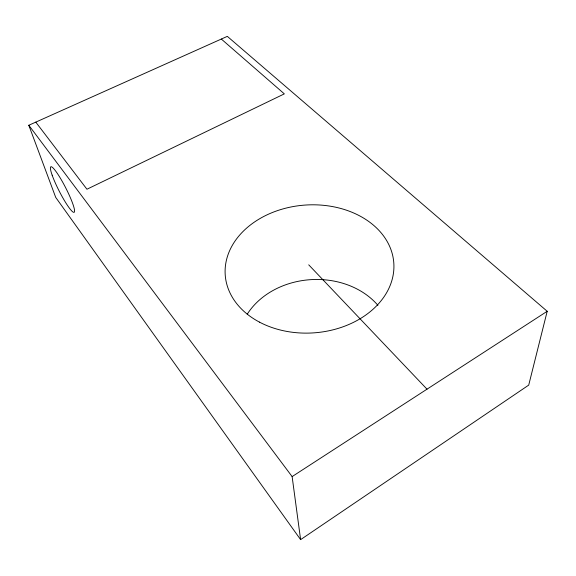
<?xml version="1.0" encoding="UTF-8"?>
<svg xmlns="http://www.w3.org/2000/svg" width="576" height="576" viewBox="0 0 576 576"><rect width="100%" height="100%" fill="white"/><g stroke="black" fill="none" stroke-linecap="round" stroke-linejoin="round"><path stroke-width="0.86" d="M547.2 311.285L528.718 385.106L300.614 539.633L55.714 197.402L28.8 125.258L227.326 36.367L547.2 311.285L292.126 476.59L300.614 539.633M221.328 39.053L284.335 93.874L86.94 189.23L35.791 122.126M308.722 264.83L427.01 389.174M28.8 125.258L292.126 476.59M247.219 314.237A76.406 62.23 -3.2 0 1 377.921 305.352M52.164 175.19A25.56 3.636 62.9 0 0 73.109 212.09A25.56 3.636 62.9 0 0 62.251 181.426A25.56 3.636 62.9 0 0 52.164 175.19M259.459 322.114A84.506 64.044 -4.1 0 0 393.401 273.535A84.506 64.044 -4.1 0 0 275.659 211.262A84.506 64.044 -4.1 0 0 259.459 322.114"/></g></svg>
